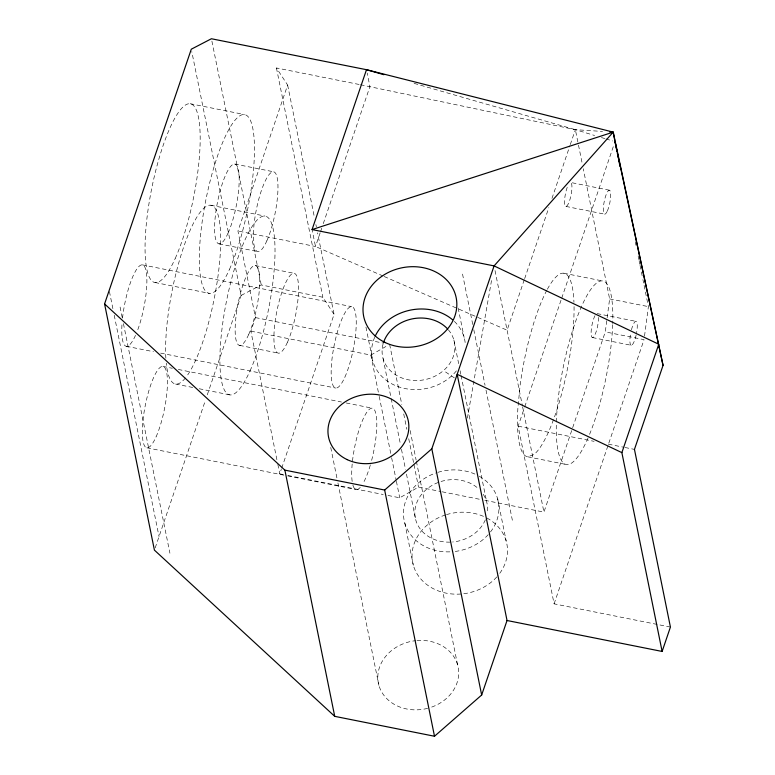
<?xml version="1.0" encoding="UTF-8"?>
<svg xmlns="http://www.w3.org/2000/svg" width="775" height="775" viewBox="0 0 775 775"><rect width="100%" height="100%" fill="white"/><g stroke="black" fill="none" stroke-linecap="round" stroke-linejoin="round"><path stroke-width="0.58" stroke-dasharray="3.88 2.91" d="M572.667 427.713L605.275 331.903L606.99 318.942M607.145 317.76L609.625 298.888L583.275 168.727M644.519 336.108L648.394 306.629L643.87 284.241M467.403 418.113L491.999 277.799M276.898 459.711L250.867 331.148L255.479 317.605L237.954 231.028L287.641 85.076L276.442 67.968L359.28 84.494M155.194 547.877L205.336 400.568M207.283 394.853L241.141 295.411L191.774 51.567M320.162 232.8L315.502 246.498L237.954 231.028M320.55 231.657L321.722 228.228M323.272 223.655L369.927 86.626L367.185 73.082M283.292 474.562L279.765 473.854L281.315 469.301M281.703 468.158L334.064 314.359L317.556 232.81M524.268 279.785L507.102 330.208L458.374 308.915M524.656 278.642L548.845 207.603M551.965 198.429L569.906 145.719M570.293 144.576L575.37 129.677L602.572 131.44M670.423 627.062L554.106 603.851L518.136 426.173L524.355 407.892M524.752 406.749L561.313 299.334M561.701 298.191L614.217 143.927M484.782 500.301L543.934 512.11L572.279 428.846M554.106 603.851L644.054 339.644L605.275 331.903M250.867 331.148L370.847 355.095L387.548 345.563M387.975 495.457L399.735 497.802L418.529 487.078L441.004 491.563M241.141 295.411L261.262 284.958L322.865 297.251L334.064 314.359M546.83 290.247A93.552 21.991 -78.7 0 0 520.064 385.698L517.884 408.154A93.552 21.991 -78.7 0 0 527.736 456.804L533.994 454.499A93.552 21.991 -78.7 0 0 553.563 419.488M360.462 84.737L575.37 129.677L594.619 135.489M190.185 103.714L244.464 114.545M609.373 190.195L570.603 182.464A12.206 2.868 -78.7 0 1 570.39 197.935A12.206 2.868 -78.7 0 1 564.791 204.6A12.206 2.868 -78.7 0 1 567.901 185.671M565.895 206.412L604.665 214.142M234.738 164.038L273.517 171.769M563.822 273.217L602.592 280.957M210.742 205.239L265.021 216.08M609.625 298.888L648.394 306.629M597.157 313.604L635.926 321.344M219.054 243.854L257.823 251.594M255.295 265.563L294.064 273.304M592.449 337.551L631.218 345.282A12.206 2.868 -78.7 0 0 636.42 333.725M142.329 264.856L351.705 306.648M155.039 282.517L209.328 293.347M255.479 317.605L383.702 343.189M239.611 345.388L278.38 353.119M126.325 346.28L153.537 351.705M160.628 353.119L335.701 388.062M518.136 426.173L594.096 441.333M608.336 444.172L623.768 447.252M624.96 447.495L634.454 449.384M162.886 366.391L172.35 368.28M178.269 369.462L341.504 402.031M346.241 402.981L372.262 408.173M175.596 384.042L193.295 387.577M199.194 388.75L229.875 394.872M527.736 456.804L566.506 464.545M442.186 491.805L480.045 499.362M288 475.501L383.267 494.518M146.882 447.805L286.469 475.666M287.651 475.898L356.258 489.587M414.073 83.361L575.37 129.677L578.237 143.879M601.41 137.543L604.81 138.57M605.934 138.909L612.734 140.963M383.063 276.016L315.502 246.498L312.073 229.574M384.168 276.501L457.26 308.431M445.557 371.971L454.499 377.968M635.277 241.819L635.994 245.346M638.135 255.953L638.852 259.489M639.094 260.671L639.811 264.207M640.043 265.379L642.669 278.351M642.911 279.523L643.628 283.059M578.479 145.061L582.316 164M495.022 270.582L522.369 405.596M522.602 406.768L543.934 512.11M462.53 274.069L472.837 324.967M473.796 329.704L485.053 385.34M486.012 390.077L512.372 520.277M497.627 498.809L506.191 541.115M458.17 308.033L464.118 337.416M453.888 340.07L458.664 363.669M460.098 370.741L460.815 374.277M461.057 375.458L486.613 501.677M410.149 430.522L416.136 460.118M416.378 461.299L457.599 664.892M389.631 344.371L401.808 404.521M403.727 413.957L406.827 429.292M408.735 438.728L413.753 463.489M413.986 464.671L418.529 487.078M383.073 358.496L390.958 397.42M391.191 398.602L400.51 444.608M401.46 449.326L405.519 469.379M406.478 474.097L415.787 520.093M365.945 327.079L372.843 361.16M370.847 355.095L378.965 395.192M379.207 396.374L391.385 456.523M391.617 457.705L396.161 480.113M396.393 481.294L399.735 497.802M404.773 522.96L413.337 565.266M287.641 85.076L314.437 217.446M315.88 224.537L316.355 226.901M276.442 67.968L322.865 297.251M330.741 447.446L336.97 478.223M337.929 482.951L378.907 685.362M211.895 41.114L261.262 284.958M277.857 464.419L279.765 473.854M120.086 307.016L122.479 318.854M123.438 323.592L169.928 553.224M109.43 291.555L113.024 309.312M114.225 315.231L159.04 536.581M122.518 318.157A41.492 9.755 -78.7 0 1 143.714 265.554A41.492 9.755 -78.7 0 1 137.127 331.468M135.509 335.352A41.492 9.755 -78.7 0 1 122.101 322.594M352.16 481.42A41.492 9.755 -78.7 0 1 359.891 427.316A41.492 9.755 -78.7 0 1 375.594 412.581A41.492 9.755 -78.7 0 1 370.605 464.118M370.285 465.213A41.492 9.755 -78.7 0 1 362.7 483.978M360.249 487.388A41.492 9.755 -78.7 0 1 352.499 483.435M165.86 358.234A91.121 21.419 -78.7 0 1 193.053 224.043A91.121 21.419 -78.7 0 1 220.507 249.298A91.121 21.419 -78.7 0 1 186.223 376.96M185.438 377.948A91.121 21.419 -78.7 0 1 166.247 363.107M483.213 494.256A36.609 31.029 -11.4 0 1 487.252 513.224M485.344 519.822A36.609 31.029 -11.4 0 1 452.581 541.996M450.207 542.132A36.609 31.029 -11.4 0 1 417.957 500.001A36.609 31.029 -11.4 0 1 477.632 487.969M448.357 329.792A36.609 31.029 -11.4 0 1 424.274 379.769A36.609 31.029 -11.4 0 1 383.586 342.317M547.363 289.259A93.552 21.991 -78.7 0 1 573.946 302.347M574.052 306.58A93.552 21.991 -78.7 0 1 553.989 418.345M556.382 421.978A93.552 21.991 -78.7 0 1 587.13 295.207A93.552 21.991 -78.7 0 1 612.725 323.514M612.686 324.715A93.552 21.991 -78.7 0 1 588.487 436.955M588.06 437.952A93.552 21.991 -78.7 0 1 556.343 423.169M598.474 317.401A12.206 2.868 -78.7 0 1 594.822 335.013A12.206 2.868 -78.7 0 1 591.122 332.107A12.206 2.868 -78.7 0 1 595.413 314.999M631.441 329.811A12.206 2.868 -78.7 0 1 636.168 321.422A12.206 2.868 -78.7 0 1 636.614 332.688M631.218 345.282A12.206 2.868 -78.7 0 1 630.734 332.901M456.417 370.857A47.188 40 -11.4 0 1 396.064 385.853A47.188 40 -11.4 0 1 374.693 337.261M454.363 321.383A47.188 40 -11.4 0 1 465.387 345.456M417.018 640.538A40.678 34.478 -11.4 0 1 458.18 667.343A40.678 34.478 -11.4 0 1 429.912 707.682M427.655 708.331A40.678 34.478 -11.4 0 1 378.239 682.426A40.678 34.478 -11.4 0 1 415.836 640.654M486.836 517.991A48.002 40.688 -11.4 0 1 497.608 576.028M496.823 576.92A48.002 40.688 -11.4 0 1 420.302 578.382A48.002 40.688 -11.4 0 1 445.402 514.968M446.487 514.629A48.002 40.688 -11.4 0 1 484.753 516.944M479.289 476.247A48.002 40.688 -11.4 0 1 489.044 533.733M488.26 534.614A48.002 40.688 -11.4 0 1 452.154 551.742M449.897 551.858A48.002 40.688 -11.4 0 1 403.93 519.182A48.002 40.688 -11.4 0 1 436.838 472.663M437.923 472.324A48.002 40.688 -11.4 0 1 476.189 474.639M344.875 377.134A41.492 9.755 -78.7 0 0 353.933 308.392A41.492 9.755 -78.7 0 0 332.301 356.529A41.492 9.755 -78.7 0 0 344.875 377.134M156.066 436.877A41.492 9.755 -78.7 0 0 165.114 368.144A41.492 9.755 -78.7 0 0 143.482 416.272A41.492 9.755 -78.7 0 0 156.066 436.877M228.044 233.139A40.678 9.562 -78.7 0 0 236.927 165.753A40.678 9.562 -78.7 0 0 215.712 212.941A40.678 9.562 -78.7 0 0 228.044 233.139M248.601 334.674A40.678 9.562 -78.7 0 0 257.484 267.278A40.678 9.562 -78.7 0 0 236.268 314.466A40.678 9.562 -78.7 0 0 248.601 334.674M287.38 342.414A40.678 9.562 -78.7 0 0 296.253 275.018A40.678 9.562 -78.7 0 0 275.038 322.206A40.678 9.562 -78.7 0 0 287.38 342.414M266.823 240.88A40.678 9.562 -78.7 0 0 275.697 173.493A40.678 9.562 -78.7 0 0 254.491 220.681A40.678 9.562 -78.7 0 0 266.823 240.88M250.034 370.876A91.121 21.419 -78.7 0 0 269.923 219.926A91.121 21.419 -78.7 0 0 222.406 325.626A91.121 21.419 -78.7 0 0 250.034 370.876M229.477 269.351A91.121 21.419 -78.7 0 0 249.366 118.391A91.121 21.419 -78.7 0 0 201.849 224.091A91.121 21.419 -78.7 0 0 229.477 269.351M175.198 258.521A91.121 21.419 -78.7 0 0 195.077 107.56A91.121 21.419 -78.7 0 0 147.57 213.261A91.121 21.419 -78.7 0 0 175.198 258.521M607.368 210.936A12.206 2.868 -78.7 0 0 610.032 190.718A12.206 2.868 -78.7 0 0 603.667 204.871A12.206 2.868 -78.7 0 0 607.368 210.936"/><path stroke-width="1.16" d="M507.034 620.504L481.662 695.02L434.504 736.25L334.722 716.342L154.419 550.134L104.577 303.926L191.289 49.203L211.41 38.75L366.498 69.702L613.209 132.128L663.051 365.383L634.454 449.384L670.423 627.062L662.121 651.446L507.034 620.504L457.182 374.296L621.87 452.629L662.121 651.446M621.87 452.629L658.769 344.236L494.082 265.903L312.073 229.574L366.498 69.702L383.906 74.7M104.577 303.926L284.88 470.134L384.652 490.042L431.82 448.812L494.082 265.903L613.209 132.128L614.769 140.459M312.073 229.574L613.209 132.128L609.663 131.895M663.051 365.383L614.992 141.651L616.9 151.077M617.384 153.431L618.334 158.148M618.818 160.502L620.01 166.392M431.82 448.812L481.662 695.02M384.652 490.042L434.504 736.25M284.88 470.134L334.722 716.342M383.586 342.317A36.609 31.029 -11.4 0 1 412.019 318.932A36.609 31.029 -11.4 0 1 447.553 328.891M375.148 336.253A47.188 40 -11.4 0 1 452.552 319.746M385.359 342.608A47.188 40 -11.4 0 0 456.824 305.486A47.188 40 -11.4 0 0 387.577 272.848A47.188 40 -11.4 0 0 385.359 342.608M347.229 459.643A40.678 34.478 -11.4 0 0 408.842 427.626A40.678 34.478 -11.4 0 0 349.147 399.503A40.678 34.478 -11.4 0 0 347.229 459.643"/></g></svg>
